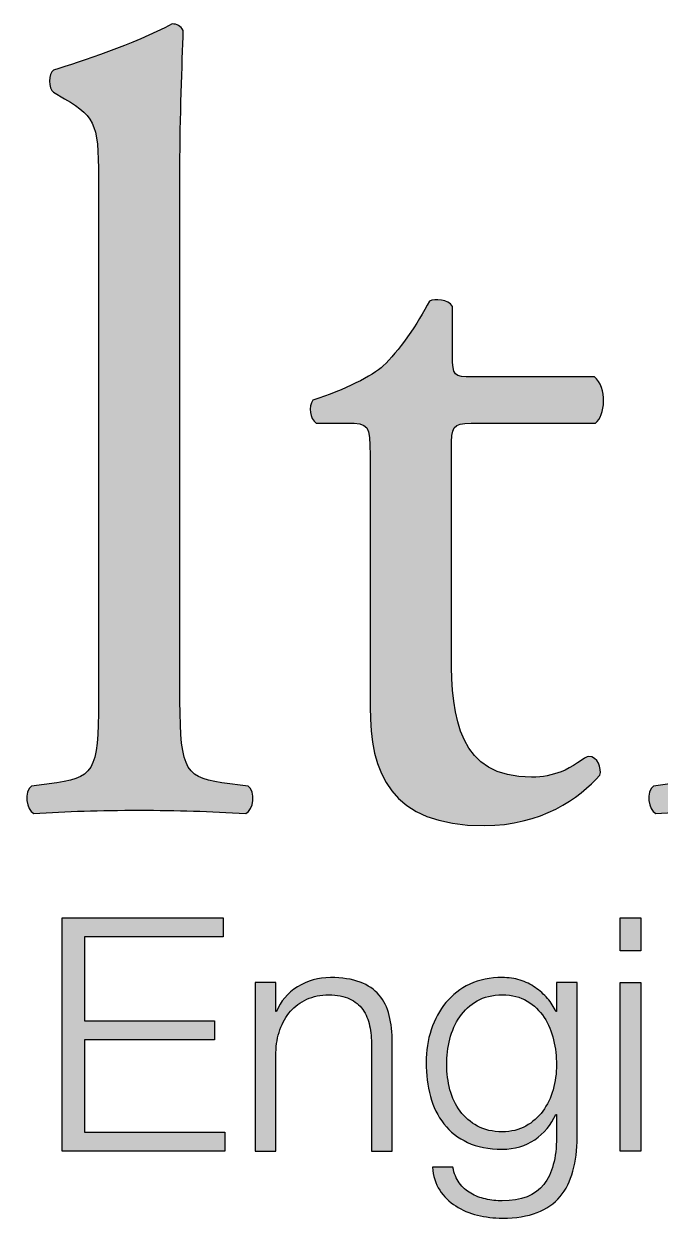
# Paper-space layout 'A2 (portrait)' of a CAD drawing. Extents: x 0 to 396, y 0 to 564.
# Drawn here: x 305.2 to 312.85, y 55.46 to 69.81 of the extents above; entities that cross this region are included whole.
import ezdxf
from ezdxf.enums import TextEntityAlignment as Align

# ---------------------------------------------------------------- set-up
doc = ezdxf.new("R2010")
doc.units = 0
doc.layers.get('0').update_dxf_attribs({"linetype": 'CONTINUOUS'})
doc.layers.get('Defpoints').update_dxf_attribs({"linetype": 'CONTINUOUS'})
doc.layers.add('JPP_Mask', color=7, linetype='CONTINUOUS')
doc.styles.add('JPP', font='arial.ttf')

# ---------------------------------------------------------------- blocks, each defined once
blk = doc.blocks.new('A2mask (portrait)')
at = {"true_color": 0x0081c6}
h = blk.add_hatch(color=142, dxfattribs=at)
edge = h.paths.add_edge_path()
edge.add_spline(control_points=[(307.074, 61.84), (307.074, 61.84), (307.074, 63.403), (307.074, 64.966)], knot_values=[15.5, 15.5, 15.5, 15.5, 16, 16, 16, 16], degree=3, periodic=0)
edge.add_spline(control_points=[(307.074, 64.966), (307.074, 66.529), (307.074, 68.093), (307.074, 68.093), (307.074, 68.675), (307.101, 69.336), (307.114, 69.732)], knot_values=[14, 14, 14, 14, 14.5, 14.5, 14.5, 15.5, 15.5, 15.5, 15.5], degree=3, periodic=0)
edge.add_spline(control_points=[(307.114, 69.732), (307.087, 69.785), (307.035, 69.811), (306.982, 69.811)], knot_values=[13, 13, 13, 13, 14, 14, 14, 14], degree=3, periodic=0)
edge.add_spline(control_points=[(306.982, 69.811), (306.506, 69.56), (305.885, 69.362), (305.554, 69.256)], knot_values=[12, 12, 12, 12, 13, 13, 13, 13], degree=3, periodic=0)
edge.add_spline(control_points=[(305.554, 69.256), (305.488, 69.216), (305.488, 69.032), (305.554, 68.991)], knot_values=[11, 11, 11, 11, 12, 12, 12, 12], degree=3, periodic=0)
edge.add_spline(control_points=[(305.554, 68.991), (305.554, 68.991), (305.686, 68.912), (305.686, 68.912), (306.083, 68.675), (306.096, 68.595), (306.096, 67.815)], knot_values=[9, 9, 9, 9, 10, 10, 10, 11, 11, 11, 11], degree=3, periodic=0)
edge.add_spline(control_points=[(306.096, 67.815), (306.096, 67.815), (306.096, 61.84), (306.096, 61.84), (306.096, 60.888), (306.083, 60.756), (305.594, 60.69)], knot_values=[7, 7, 7, 7, 8, 8, 8, 9, 9, 9, 9], degree=3, periodic=0)
edge.add_spline(control_points=[(305.594, 60.69), (305.594, 60.69), (305.29, 60.65), (305.29, 60.65), (305.197, 60.584), (305.224, 60.359), (305.316, 60.32)], knot_values=[5, 5, 5, 5, 6, 6, 6, 7, 7, 7, 7], degree=3, periodic=0)
edge.add_spline(control_points=[(305.316, 60.32), (305.712, 60.346), (306.109, 60.359), (306.585, 60.359)], knot_values=[4, 4, 4, 4, 5, 5, 5, 5], degree=3, periodic=0)
edge.add_spline(control_points=[(306.585, 60.359), (307.048, 60.359), (307.431, 60.346), (307.867, 60.32)], knot_values=[3, 3, 3, 3, 4, 4, 4, 4], degree=3, periodic=0)
edge.add_spline(control_points=[(307.867, 60.32), (307.96, 60.359), (307.987, 60.584), (307.894, 60.65)], knot_values=[2, 2, 2, 2, 3, 3, 3, 3], degree=3, periodic=0)
edge.add_spline(control_points=[(307.894, 60.65), (307.894, 60.65), (307.577, 60.69), (307.577, 60.69), (307.101, 60.756), (307.074, 60.888), (307.074, 61.84)], knot_values=[0, 0, 0, 0, 1, 1, 1, 2, 2, 2, 2], degree=3, periodic=0)
h = blk.add_hatch(color=142, dxfattribs=at)
edge = h.paths.add_edge_path()
edge.add_spline(control_points=[(310.339, 62.223), (310.339, 62.223), (310.339, 64.695), (310.339, 64.695), (310.339, 64.973), (310.353, 65.012), (310.577, 65.012)], knot_values=[0, 0, 0, 0, 1, 1, 1, 2, 2, 2, 2], degree=3, periodic=0)
edge.add_spline(control_points=[(310.577, 65.012), (310.577, 65.012), (310.951, 65.012), (311.324, 65.012)], knot_values=[19.5, 19.5, 19.5, 19.5, 20, 20, 20, 20], degree=3, periodic=0)
edge.add_spline(control_points=[(311.324, 65.012), (311.698, 65.012), (312.071, 65.012), (312.071, 65.012), (312.19, 65.092), (312.217, 65.449), (312.058, 65.568)], knot_values=[18, 18, 18, 18, 18.5, 18.5, 18.5, 19.5, 19.5, 19.5, 19.5], degree=3, periodic=0)
edge.add_spline(control_points=[(312.058, 65.568), (312.058, 65.568), (310.59, 65.568), (310.59, 65.568), (310.366, 65.568), (310.353, 65.581), (310.353, 65.819)], knot_values=[16, 16, 16, 16, 17, 17, 17, 18, 18, 18, 18], degree=3, periodic=0)
edge.add_spline(control_points=[(310.353, 65.819), (310.353, 65.819), (310.353, 66.414), (310.353, 66.414), (310.299, 66.506), (310.141, 66.506), (310.075, 66.48)], knot_values=[14, 14, 14, 14, 15, 15, 15, 16, 16, 16, 16], degree=3, periodic=0)
edge.add_spline(control_points=[(310.075, 66.48), (309.942, 66.216), (309.691, 65.859), (309.52, 65.7)], knot_values=[13, 13, 13, 13, 14, 14, 14, 14], degree=3, periodic=0)
edge.add_spline(control_points=[(309.52, 65.7), (309.387, 65.581), (309.057, 65.409), (308.673, 65.29)], knot_values=[12, 12, 12, 12, 13, 13, 13, 13], degree=3, periodic=0)
edge.add_spline(control_points=[(308.673, 65.29), (308.62, 65.211), (308.634, 65.065), (308.713, 65.012)], knot_values=[11, 11, 11, 11, 12, 12, 12, 12], degree=3, periodic=0)
edge.add_spline(control_points=[(308.713, 65.012), (308.713, 65.012), (309.083, 65.012), (309.083, 65.012), (309.348, 65.012), (309.361, 64.986), (309.361, 64.629)], knot_values=[9, 9, 9, 9, 10, 10, 10, 11, 11, 11, 11], degree=3, periodic=0)
edge.add_spline(control_points=[(309.361, 64.629), (309.361, 64.629), (309.361, 61.602), (309.361, 61.602), (309.361, 60.809), (309.599, 60.174), (310.736, 60.174)], knot_values=[7, 7, 7, 7, 8, 8, 8, 9, 9, 9, 9], degree=3, periodic=0)
edge.add_spline(control_points=[(310.736, 60.174), (311.41, 60.174), (311.886, 60.504), (312.124, 60.782)], knot_values=[6, 6, 6, 6, 7, 7, 7, 7], degree=3, periodic=0)
edge.add_spline(control_points=[(312.124, 60.782), (312.151, 60.861), (312.097, 61.007), (311.992, 61.007)], knot_values=[5, 5, 5, 5, 6, 6, 6, 6], degree=3, periodic=0)
edge.add_spline(control_points=[(311.992, 61.007), (311.952, 61.007), (311.78, 60.861), (311.661, 60.822)], knot_values=[4, 4, 4, 4, 5, 5, 5, 5], degree=3, periodic=0)
edge.add_spline(control_points=[(311.661, 60.822), (311.556, 60.782), (311.436, 60.756), (311.304, 60.756)], knot_values=[3, 3, 3, 3, 4, 4, 4, 4], degree=3, periodic=0)
edge.add_spline(control_points=[(311.304, 60.756), (310.432, 60.756), (310.339, 61.456), (310.339, 62.223)], knot_values=[2, 2, 2, 2, 3, 3, 3, 3], degree=3, periodic=0)
h = blk.add_hatch(color=142, dxfattribs=at)
edge = h.paths.add_edge_path()
edge.add_spline(control_points=[(314.529, 61.84), (314.529, 61.84), (314.529, 64.219), (314.529, 64.219), (314.529, 64.761), (314.556, 65.396), (314.583, 65.859)], knot_values=[5, 5, 5, 5, 6, 6, 6, 7, 7, 7, 7], degree=3, periodic=0)
edge.add_spline(control_points=[(314.583, 65.859), (314.569, 65.911), (314.517, 65.938), (314.45, 65.938)], knot_values=[4, 4, 4, 4, 5, 5, 5, 5], degree=3, periodic=0)
edge.add_spline(control_points=[(314.45, 65.938), (314.146, 65.74), (313.392, 65.396), (313.089, 65.29)], knot_values=[3, 3, 3, 3, 4, 4, 4, 4], degree=3, periodic=0)
edge.add_spline(control_points=[(313.089, 65.29), (313.023, 65.25), (313.023, 65.105), (313.075, 65.052)], knot_values=[2, 2, 2, 2, 3, 3, 3, 3], degree=3, periodic=0)
edge.add_spline(control_points=[(313.075, 65.052), (313.075, 65.052), (313.194, 64.973), (313.194, 64.973), (313.551, 64.735), (313.551, 64.669), (313.551, 64.153)], knot_values=[0, 0, 0, 0, 1, 1, 1, 2, 2, 2, 2], degree=3, periodic=0)
edge.add_spline(control_points=[(313.551, 64.153), (313.551, 64.153), (313.551, 63.575), (313.551, 62.996)], knot_values=[15.5, 15.5, 15.5, 15.5, 16, 16, 16, 16], degree=3, periodic=0)
edge.add_spline(control_points=[(313.551, 62.996), (313.551, 62.418), (313.551, 61.84), (313.551, 61.84), (313.551, 60.888), (313.538, 60.756), (313.049, 60.69)], knot_values=[14, 14, 14, 14, 14.5, 14.5, 14.5, 15.5, 15.5, 15.5, 15.5], degree=3, periodic=0)
edge.add_spline(control_points=[(313.049, 60.69), (313.049, 60.69), (312.771, 60.65), (312.771, 60.65), (312.678, 60.584), (312.705, 60.359), (312.798, 60.32)], knot_values=[12, 12, 12, 12, 13, 13, 13, 14, 14, 14, 14], degree=3, periodic=0)
edge.add_spline(control_points=[(312.798, 60.32), (313.168, 60.346), (313.565, 60.359), (314.041, 60.359)], knot_values=[11, 11, 11, 11, 12, 12, 12, 12], degree=3, periodic=0)
edge.add_spline(control_points=[(314.041, 60.359), (314.503, 60.359), (314.887, 60.346), (315.283, 60.32)], knot_values=[10, 10, 10, 10, 11, 11, 11, 11], degree=3, periodic=0)
edge.add_spline(control_points=[(315.283, 60.32), (315.375, 60.359), (315.402, 60.584), (315.309, 60.65)], knot_values=[9, 9, 9, 9, 10, 10, 10, 10], degree=3, periodic=0)
edge.add_spline(control_points=[(315.309, 60.65), (315.309, 60.65), (315.032, 60.69), (315.032, 60.69), (314.556, 60.756), (314.529, 60.888), (314.529, 61.84)], knot_values=[7, 7, 7, 7, 8, 8, 8, 9, 9, 9, 9], degree=3, periodic=0)
at = {"true_color": 0x004a91}
for points in [[(307.489, 57.826), (305.925, 57.826), (305.925, 58.839), (307.595, 58.839), (307.595, 59.067), (305.658, 59.067), (305.658, 56.262), (307.615, 56.262), (307.615, 56.489), (305.925, 56.489), (305.925, 57.598), (307.489, 57.598)], [(312.617, 59.067), (312.369, 59.067), (312.369, 58.67), (312.617, 58.67)], [(312.617, 58.289), (312.369, 58.289), (312.369, 56.262), (312.617, 56.262)]]:
    blk.add_hatch(color=154, dxfattribs=at).paths.add_polyline_path(points)
h = blk.add_hatch(color=154, dxfattribs=at)
edge = h.paths.add_edge_path()
edge.add_spline(control_points=[(309.469, 58.138), (309.412, 58.205), (309.335, 58.256), (309.24, 58.293)], knot_values=[5, 5, 5, 5, 6, 6, 6, 6], degree=3, periodic=0)
edge.add_spline(control_points=[(309.24, 58.293), (309.144, 58.33), (309.026, 58.348), (308.884, 58.348)], knot_values=[4, 4, 4, 4, 5, 5, 5, 5], degree=3, periodic=0)
edge.add_spline(control_points=[(308.884, 58.348), (308.74, 58.348), (308.608, 58.311), (308.487, 58.236)], knot_values=[3, 3, 3, 3, 4, 4, 4, 4], degree=3, periodic=0)
edge.add_spline(control_points=[(308.487, 58.236), (308.367, 58.161), (308.283, 58.063), (308.236, 57.939)], knot_values=[2, 2, 2, 2, 3, 3, 3, 3], degree=3, periodic=0)
edge.add_spline(control_points=[(308.236, 57.939), (308.236, 57.939), (308.228, 57.939), (308.228, 57.939)], knot_values=[1.00001, 1.00001, 1.00001, 1.00001, 2, 2, 2, 2], degree=3, periodic=0)
edge.add_spline(control_points=[(308.228, 57.939), (308.228, 57.939), (308.228, 58.027), (308.228, 58.114)], knot_values=[0.5, 0.5, 0.5, 0.5, 1, 1, 1, 1], degree=3, periodic=0)
edge.add_spline(control_points=[(308.228, 58.114), (308.228, 58.202), (308.228, 58.289), (308.228, 58.289), (308.228, 58.289), (308.212, 58.289), (308.189, 58.289)], knot_values=[22.749965, 22.749965, 22.749965, 22.749965, 23.249965, 23.249965, 23.249965, 23.5, 23.5, 23.5, 23.5], degree=3, periodic=0)
edge.add_spline(control_points=[(308.189, 58.289), (308.166, 58.289), (308.135, 58.289), (308.104, 58.289)], knot_values=[22.49997, 22.49997, 22.49997, 22.49997, 22.749965, 22.749965, 22.749965, 22.749965], degree=3, periodic=0)
edge.add_spline(control_points=[(308.104, 58.289), (308.089, 58.289), (308.073, 58.289), (308.059, 58.289)], knot_values=[22.374972, 22.374972, 22.374972, 22.374972, 22.49997, 22.49997, 22.49997, 22.49997], degree=3, periodic=0)
edge.add_spline(control_points=[(308.059, 58.289), (308.044, 58.289), (308.031, 58.289), (308.019, 58.289)], knot_values=[22.249975, 22.249975, 22.249975, 22.249975, 22.374972, 22.374972, 22.374972, 22.374972], degree=3, periodic=0)
edge.add_spline(control_points=[(308.019, 58.289), (308.013, 58.289), (308.008, 58.289), (308.003, 58.289)], knot_values=[22.187476, 22.187476, 22.187476, 22.187476, 22.249975, 22.249975, 22.249975, 22.249975], degree=3, periodic=0)
edge.add_spline(control_points=[(308.003, 58.289), (307.998, 58.289), (307.994, 58.289), (307.991, 58.289)], knot_values=[22.124977, 22.124977, 22.124977, 22.124977, 22.187476, 22.187476, 22.187476, 22.187476], degree=3, periodic=0)
edge.add_spline(control_points=[(307.98, 58.289), (307.98, 58.289), (307.98, 58.289), (307.98, 58.289), (307.98, 58.289), (307.98, 58.289), (307.98, 58.289)], knot_values=[21.99998, 21.99998, 21.99998, 21.99998, 22.001425, 22.001425, 22.001425, 22.001445, 22.001445, 22.001445, 22.001445], degree=3, periodic=0)
edge.add_spline(control_points=[(307.98, 58.289), (307.98, 58.289), (307.98, 57.782), (307.98, 57.275)], knot_values=[21.49999, 21.49999, 21.49999, 21.49999, 21.99998, 21.99998, 21.99998, 21.99998], degree=3, periodic=0)
edge.add_spline(control_points=[(307.98, 57.275), (307.98, 56.769), (307.98, 56.262), (307.98, 56.262), (307.98, 56.262), (307.98, 56.262), (307.98, 56.262)], knot_values=[20.999023, 20.999023, 20.999023, 20.999023, 21.499013, 21.499013, 21.499013, 21.49999, 21.49999, 21.49999, 21.49999], degree=3, periodic=0)
edge.add_spline(control_points=[(307.986, 56.262), (307.988, 56.262), (307.989, 56.262), (307.991, 56.262)], knot_values=[20.875003, 20.875003, 20.875003, 20.875003, 20.906252, 20.906252, 20.906252, 20.906252], degree=3, periodic=0)
edge.add_spline(control_points=[(307.991, 56.262), (307.994, 56.262), (307.998, 56.262), (308.003, 56.262)], knot_values=[20.812504, 20.812504, 20.812504, 20.812504, 20.875003, 20.875003, 20.875003, 20.875003], degree=3, periodic=0)
edge.add_spline(control_points=[(308.003, 56.262), (308.008, 56.262), (308.013, 56.262), (308.019, 56.262)], knot_values=[20.750005, 20.750005, 20.750005, 20.750005, 20.812504, 20.812504, 20.812504, 20.812504], degree=3, periodic=0)
edge.add_spline(control_points=[(308.019, 56.262), (308.031, 56.262), (308.044, 56.262), (308.059, 56.262)], knot_values=[20.625007, 20.625007, 20.625007, 20.625007, 20.750005, 20.750005, 20.750005, 20.750005], degree=3, periodic=0)
edge.add_spline(control_points=[(308.059, 56.262), (308.073, 56.262), (308.089, 56.262), (308.104, 56.262)], knot_values=[20.50001, 20.50001, 20.50001, 20.50001, 20.625008, 20.625008, 20.625008, 20.625008], degree=3, periodic=0)
edge.add_spline(control_points=[(308.104, 56.262), (308.135, 56.262), (308.166, 56.262), (308.189, 56.262)], knot_values=[20.250015, 20.250015, 20.250015, 20.250015, 20.50001, 20.50001, 20.50001, 20.50001], degree=3, periodic=0)
edge.add_spline(control_points=[(308.189, 56.262), (308.212, 56.262), (308.228, 56.262), (308.228, 56.262), (308.228, 56.262), (308.228, 56.262), (308.228, 56.262)], knot_values=[19.999654, 19.999654, 19.999654, 19.999654, 20.249669, 20.249669, 20.249669, 20.250015, 20.250015, 20.250015, 20.250015], degree=3, periodic=0)
edge.add_spline(control_points=[(308.228, 56.269), (308.228, 56.271), (308.228, 56.273), (308.228, 56.275)], knot_values=[19.937521, 19.937521, 19.937521, 19.937521, 19.953146, 19.953146, 19.953146, 19.953146], degree=3, periodic=0)
edge.add_spline(control_points=[(308.228, 56.275), (308.228, 56.279), (308.228, 56.285), (308.228, 56.291)], knot_values=[19.906272, 19.906272, 19.906272, 19.906272, 19.937521, 19.937521, 19.937521, 19.937521], degree=3, periodic=0)
edge.add_spline(control_points=[(308.228, 56.291), (308.228, 56.297), (308.228, 56.304), (308.228, 56.313)], knot_values=[19.875023, 19.875023, 19.875023, 19.875023, 19.906272, 19.906272, 19.906272, 19.906272], degree=3, periodic=0)
edge.add_spline(control_points=[(308.228, 56.313), (308.228, 56.329), (308.228, 56.348), (308.228, 56.371)], knot_values=[19.812524, 19.812524, 19.812524, 19.812524, 19.875023, 19.875023, 19.875023, 19.875023], degree=3, periodic=0)
edge.add_spline(control_points=[(308.228, 56.371), (308.228, 56.393), (308.228, 56.419), (308.228, 56.446)], knot_values=[19.750025, 19.750025, 19.750025, 19.750025, 19.812524, 19.812524, 19.812524, 19.812524], degree=3, periodic=0)
edge.add_spline(control_points=[(308.228, 56.446), (308.228, 56.502), (308.228, 56.567), (308.228, 56.636)], knot_values=[19.625028, 19.625028, 19.625028, 19.625028, 19.750025, 19.750025, 19.750025, 19.750025], degree=3, periodic=0)
edge.add_spline(control_points=[(308.228, 56.636), (308.228, 56.705), (308.228, 56.779), (308.228, 56.853)], knot_values=[19.50003, 19.50003, 19.50003, 19.50003, 19.625028, 19.625028, 19.625028, 19.625028], degree=3, periodic=0)
edge.add_spline(control_points=[(308.228, 56.853), (308.228, 57.001), (308.228, 57.149), (308.228, 57.26)], knot_values=[19.250035, 19.250035, 19.250035, 19.250035, 19.50003, 19.50003, 19.50003, 19.50003], degree=3, periodic=0)
edge.add_spline(control_points=[(308.228, 57.26), (308.228, 57.371), (308.228, 57.444), (308.228, 57.444), (308.23, 57.544), (308.247, 57.636), (308.277, 57.721)], knot_values=[18, 18, 18, 18, 18.250035, 18.250035, 18.250035, 19.250035, 19.250035, 19.250035, 19.250035], degree=3, periodic=0)
edge.add_spline(control_points=[(308.277, 57.721), (308.307, 57.806), (308.349, 57.88), (308.403, 57.942)], knot_values=[17, 17, 17, 17, 18, 18, 18, 18], degree=3, periodic=0)
edge.add_spline(control_points=[(308.403, 57.942), (308.456, 58.003), (308.522, 58.051), (308.599, 58.087)], knot_values=[16, 16, 16, 16, 17, 17, 17, 17], degree=3, periodic=0)
edge.add_spline(control_points=[(308.599, 58.087), (308.676, 58.122), (308.765, 58.14), (308.864, 58.14), (308.964, 58.14), (309.047, 58.124), (309.114, 58.093)], knot_values=[14, 14, 14, 14, 15, 15, 15, 16, 16, 16, 16], degree=3, periodic=0)
edge.add_spline(control_points=[(309.114, 58.093), (309.181, 58.061), (309.234, 58.018), (309.273, 57.963)], knot_values=[13, 13, 13, 13, 14, 14, 14, 14], degree=3, periodic=0)
edge.add_spline(control_points=[(309.273, 57.963), (309.312, 57.908), (309.34, 57.843), (309.355, 57.768)], knot_values=[12, 12, 12, 12, 13, 13, 13, 13], degree=3, periodic=0)
edge.add_spline(control_points=[(309.355, 57.768), (309.371, 57.694), (309.379, 57.613), (309.379, 57.527)], knot_values=[11, 11, 11, 11, 12, 12, 12, 12], degree=3, periodic=0)
edge.add_spline(control_points=[(309.379, 57.527), (309.379, 57.527), (309.379, 56.262), (309.379, 56.262), (309.379, 56.262), (309.441, 56.262), (309.503, 56.262)], knot_values=[9.5, 9.5, 9.5, 9.5, 10.5, 10.5, 10.5, 11, 11, 11, 11], degree=3, periodic=0)
edge.add_spline(control_points=[(309.503, 56.262), (309.565, 56.262), (309.627, 56.262), (309.627, 56.262), (309.627, 56.262), (309.627, 56.588), (309.627, 56.914)], knot_values=[8.5, 8.5, 8.5, 8.5, 9, 9, 9, 9.5, 9.5, 9.5, 9.5], degree=3, periodic=0)
edge.add_spline(control_points=[(309.627, 56.914), (309.627, 57.24), (309.627, 57.566), (309.627, 57.566), (309.627, 57.687), (309.615, 57.795), (309.591, 57.892)], knot_values=[7, 7, 7, 7, 7.5, 7.5, 7.5, 8.5, 8.5, 8.5, 8.5], degree=3, periodic=0)
edge.add_spline(control_points=[(309.591, 57.892), (309.568, 57.989), (309.527, 58.071), (309.469, 58.138)], knot_values=[6, 6, 6, 6, 7, 7, 7, 7], degree=3, periodic=0)
h = blk.add_hatch(color=154, dxfattribs=at)
edge = h.paths.add_edge_path()
edge.add_spline(control_points=[(311.851, 56.427), (311.851, 56.427), (311.851, 58.289), (311.851, 58.289), (311.851, 58.289), (311.789, 58.289), (311.727, 58.289)], knot_values=[32.5, 32.5, 32.5, 32.5, 33.5, 33.5, 33.5, 34, 34, 34, 34], degree=3, periodic=0)
edge.add_spline(control_points=[(311.727, 58.289), (311.665, 58.289), (311.603, 58.289), (311.603, 58.289), (311.603, 58.289), (311.603, 58.202), (311.603, 58.114)], knot_values=[31.5, 31.5, 31.5, 31.5, 32, 32, 32, 32.5, 32.5, 32.5, 32.5], degree=3, periodic=0)
edge.add_spline(control_points=[(311.603, 58.114), (311.603, 58.027), (311.603, 57.939), (311.603, 57.939), (311.603, 57.939), (311.603, 57.939), (311.603, 57.939)], knot_values=[30.99999, 30.99999, 30.99999, 30.99999, 31.249995, 31.249995, 31.249995, 31.5, 31.5, 31.5, 31.5], degree=3, periodic=0)
edge.add_spline(control_points=[(311.603, 57.939), (311.603, 57.939), (311.595, 57.939), (311.595, 57.939)], knot_values=[30.00001, 30.00001, 30.00001, 30.00001, 30.99999, 30.99999, 30.99999, 30.99999], degree=3, periodic=0)
edge.add_spline(control_points=[(311.595, 57.939), (311.572, 57.995), (311.538, 58.047), (311.495, 58.097)], knot_values=[29, 29, 29, 29, 30, 30, 30, 30], degree=3, periodic=0)
edge.add_spline(control_points=[(311.495, 58.097), (311.452, 58.146), (311.403, 58.19), (311.348, 58.228)], knot_values=[28, 28, 28, 28, 29, 29, 29, 29], degree=3, periodic=0)
edge.add_spline(control_points=[(311.348, 58.228), (311.293, 58.266), (311.232, 58.296), (311.165, 58.317), (311.098, 58.338), (311.027, 58.348), (310.951, 58.348)], knot_values=[26, 26, 26, 26, 27, 27, 27, 28, 28, 28, 28], degree=3, periodic=0)
edge.add_spline(control_points=[(310.951, 58.348), (310.804, 58.348), (310.674, 58.321), (310.56, 58.268)], knot_values=[25, 25, 25, 25, 26, 26, 26, 26], degree=3, periodic=0)
edge.add_spline(control_points=[(310.56, 58.268), (310.446, 58.214), (310.35, 58.14), (310.273, 58.048)], knot_values=[24, 24, 24, 24, 25, 25, 25, 25], degree=3, periodic=0)
edge.add_spline(control_points=[(310.273, 58.048), (310.196, 57.954), (310.137, 57.846), (310.096, 57.721), (310.055, 57.597), (310.035, 57.465), (310.035, 57.327)], knot_values=[22, 22, 22, 22, 23, 23, 23, 24, 24, 24, 24], degree=3, periodic=0)
edge.add_spline(control_points=[(310.035, 57.327), (310.035, 57.182), (310.052, 57.047), (310.086, 56.92)], knot_values=[21, 21, 21, 21, 22, 22, 22, 22], degree=3, periodic=0)
edge.add_spline(control_points=[(310.086, 56.92), (310.12, 56.793), (310.175, 56.682), (310.249, 56.588)], knot_values=[20, 20, 20, 20, 21, 21, 21, 21], degree=3, periodic=0)
edge.add_spline(control_points=[(310.249, 56.588), (310.324, 56.494), (310.419, 56.42), (310.534, 56.366)], knot_values=[19, 19, 19, 19, 20, 20, 20, 20], degree=3, periodic=0)
edge.add_spline(control_points=[(310.534, 56.366), (310.649, 56.312), (310.788, 56.285), (310.951, 56.285)], knot_values=[18, 18, 18, 18, 19, 19, 19, 19], degree=3, periodic=0)
edge.add_spline(control_points=[(310.951, 56.285), (311.1, 56.285), (311.23, 56.323), (311.342, 56.399)], knot_values=[17, 17, 17, 17, 18, 18, 18, 18], degree=3, periodic=0)
edge.add_spline(control_points=[(311.342, 56.399), (311.453, 56.475), (311.538, 56.576), (311.595, 56.702)], knot_values=[16, 16, 16, 16, 17, 17, 17, 17], degree=3, periodic=0)
edge.add_spline(control_points=[(311.595, 56.702), (311.595, 56.702), (311.603, 56.702), (311.603, 56.702)], knot_values=[15.00001, 15.00001, 15.00001, 15.00001, 16, 16, 16, 16], degree=3, periodic=0)
edge.add_spline(control_points=[(311.603, 56.702), (311.603, 56.702), (311.603, 56.633), (311.603, 56.564)], knot_values=[14.5, 14.5, 14.5, 14.5, 15, 15, 15, 15], degree=3, periodic=0)
edge.add_spline(control_points=[(311.603, 56.564), (311.603, 56.495), (311.603, 56.427), (311.603, 56.427), (311.603, 56.181), (311.552, 55.992), (311.45, 55.861), (311.348, 55.73), (311.181, 55.664), (310.951, 55.664)], knot_values=[12, 12, 12, 12, 12.5, 12.5, 12.5, 13.5, 13.5, 13.5, 14.5, 14.5, 14.5, 14.5], degree=3, periodic=0)
edge.add_spline(control_points=[(310.951, 55.664), (310.883, 55.664), (310.816, 55.672), (310.75, 55.686)], knot_values=[11, 11, 11, 11, 12, 12, 12, 12], degree=3, periodic=0)
edge.add_spline(control_points=[(310.75, 55.686), (310.685, 55.7), (310.625, 55.723), (310.572, 55.755)], knot_values=[10, 10, 10, 10, 11, 11, 11, 11], degree=3, periodic=0)
edge.add_spline(control_points=[(310.572, 55.755), (310.518, 55.786), (310.472, 55.827), (310.434, 55.879), (310.396, 55.93), (310.371, 55.993), (310.358, 56.069)], knot_values=[8, 8, 8, 8, 9, 9, 9, 10, 10, 10, 10], degree=3, periodic=0)
edge.add_spline(control_points=[(310.358, 56.069), (310.358, 56.069), (310.11, 56.069), (310.11, 56.069), (310.118, 55.962), (310.147, 55.869), (310.198, 55.792), (310.249, 55.715), (310.314, 55.651), (310.391, 55.602)], knot_values=[5, 5, 5, 5, 6, 6, 6, 7, 7, 7, 8, 8, 8, 8], degree=3, periodic=0)
edge.add_spline(control_points=[(310.391, 55.602), (310.468, 55.552), (310.555, 55.515), (310.652, 55.492), (310.749, 55.468), (310.849, 55.456), (310.951, 55.456)], knot_values=[3, 3, 3, 3, 4, 4, 4, 5, 5, 5, 5], degree=3, periodic=0)
edge.add_spline(control_points=[(310.951, 55.456), (311.116, 55.456), (311.255, 55.478), (311.369, 55.523)], knot_values=[2, 2, 2, 2, 3, 3, 3, 3], degree=3, periodic=0)
edge.add_spline(control_points=[(311.369, 55.523), (311.483, 55.567), (311.576, 55.632), (311.646, 55.715), (311.717, 55.799), (311.769, 55.901), (311.801, 56.022)], knot_values=[0, 0, 0, 0, 1, 1, 1, 2, 2, 2, 2], degree=3, periodic=0)
edge.add_spline(control_points=[(311.801, 56.022), (311.834, 56.143), (311.851, 56.277), (311.851, 56.427)], knot_values=[34, 34, 34, 34, 35, 35, 35, 35], degree=3, periodic=0)
edge = h.paths.add_edge_path(flags=16)
edge.add_spline(control_points=[(311.603, 57.299), (311.603, 57.197), (311.589, 57.097), (311.562, 57)], knot_values=[2, 2, 2, 2, 3, 3, 3, 3], degree=3, periodic=0)
edge.add_spline(control_points=[(311.562, 57), (311.534, 56.903), (311.493, 56.818), (311.438, 56.743)], knot_values=[1, 1, 1, 1, 2, 2, 2, 2], degree=3, periodic=0)
edge.add_spline(control_points=[(311.438, 56.743), (311.383, 56.668), (311.315, 56.608), (311.234, 56.562)], knot_values=[0, 0, 0, 0, 1, 1, 1, 1], degree=3, periodic=0)
edge.add_spline(control_points=[(311.234, 56.562), (311.153, 56.516), (311.058, 56.494), (310.951, 56.494)], knot_values=[15, 15, 15, 15, 16, 16, 16, 16], degree=3, periodic=0)
edge.add_spline(control_points=[(310.951, 56.494), (310.835, 56.494), (310.736, 56.516), (310.652, 56.562), (310.568, 56.608), (310.499, 56.668), (310.444, 56.743), (310.389, 56.818), (310.348, 56.903), (310.322, 57)], knot_values=[12, 12, 12, 12, 13, 13, 13, 14, 14, 14, 15, 15, 15, 15], degree=3, periodic=0)
edge.add_spline(control_points=[(310.322, 57), (310.296, 57.097), (310.283, 57.197), (310.283, 57.299)], knot_values=[11, 11, 11, 11, 12, 12, 12, 12], degree=3, periodic=0)
edge.add_spline(control_points=[(310.283, 57.299), (310.283, 57.404), (310.295, 57.507), (310.32, 57.608)], knot_values=[10, 10, 10, 10, 11, 11, 11, 11], degree=3, periodic=0)
edge.add_spline(control_points=[(310.32, 57.608), (310.345, 57.708), (310.385, 57.798), (310.44, 57.877)], knot_values=[9, 9, 9, 9, 10, 10, 10, 10], degree=3, periodic=0)
edge.add_spline(control_points=[(310.44, 57.877), (310.495, 57.955), (310.565, 58.019), (310.648, 58.067), (310.732, 58.116), (310.833, 58.14), (310.951, 58.14), (311.069, 58.14), (311.169, 58.115), (311.251, 58.065)], knot_values=[6, 6, 6, 6, 7, 7, 7, 8, 8, 8, 9, 9, 9, 9], degree=3, periodic=0)
edge.add_spline(control_points=[(311.251, 58.065), (311.334, 58.016), (311.401, 57.95), (311.454, 57.869)], knot_values=[5, 5, 5, 5, 6, 6, 6, 6], degree=3, periodic=0)
edge.add_spline(control_points=[(311.454, 57.869), (311.506, 57.788), (311.544, 57.697), (311.568, 57.598)], knot_values=[4, 4, 4, 4, 5, 5, 5, 5], degree=3, periodic=0)
edge.add_spline(control_points=[(311.568, 57.598), (311.591, 57.498), (311.603, 57.399), (311.603, 57.299)], knot_values=[3, 3, 3, 3, 4, 4, 4, 4], degree=3, periodic=0)
at = {"layer": 'Defpoints', "color": 154, "true_color": 0x004a91}
for points in [[(307.595, 59.067), (307.595, 58.839), (305.925, 58.839), (305.925, 57.826), (307.489, 57.826), (307.489, 57.598), (305.925, 57.598), (305.925, 56.489), (307.615, 56.489), (307.615, 56.262), (305.658, 56.262), (305.658, 59.067), (307.595, 59.067)], [(312.617, 59.067), (312.617, 58.67), (312.369, 58.67), (312.369, 59.067), (312.617, 59.067)], [(312.617, 58.289), (312.617, 56.262), (312.369, 56.262), (312.369, 58.289), (312.617, 58.289)]]:
    blk.add_lwpolyline(points, dxfattribs=at)
at = {"layer": 'Defpoints', "color": 142, "true_color": 0x0081c6}
for points, knots in [([(307.074, 61.84), (307.074, 60.888), (307.101, 60.756), (307.577, 60.69), (307.577, 60.69), (307.894, 60.65), (307.894, 60.65), (307.987, 60.584), (307.96, 60.359), (307.867, 60.32), (307.431, 60.346), (307.048, 60.359), (306.585, 60.359), (306.109, 60.359), (305.712, 60.346), (305.316, 60.32), (305.224, 60.359), (305.197, 60.584), (305.29, 60.65), (305.29, 60.65), (305.594, 60.69), (305.594, 60.69), (306.083, 60.756), (306.096, 60.888), (306.096, 61.84), (306.096, 61.84), (306.096, 67.815), (306.096, 67.815), (306.096, 68.595), (306.083, 68.675), (305.686, 68.912), (305.686, 68.912), (305.554, 68.991), (305.554, 68.991), (305.488, 69.032), (305.488, 69.216), (305.554, 69.256), (305.885, 69.362), (306.506, 69.56), (306.982, 69.811), (307.035, 69.811), (307.087, 69.785), (307.114, 69.732), (307.101, 69.336), (307.074, 68.675), (307.074, 68.093), (307.074, 68.093), (307.074, 61.84), (307.074, 61.84)], [0, 0, 0, 0, 1, 1, 1, 2, 2, 2, 3, 3, 3, 4, 4, 4, 5, 5, 5, 6, 6, 6, 7, 7, 7, 8, 8, 8, 9, 9, 9, 10, 10, 10, 11, 11, 11, 12, 12, 12, 13, 13, 13, 14, 14, 14, 15, 15, 15, 16, 16, 16, 16]), ([(310.577, 65.012), (310.353, 65.012), (310.339, 64.973), (310.339, 64.695), (310.339, 64.695), (310.339, 62.223), (310.339, 62.223), (310.339, 61.456), (310.432, 60.756), (311.304, 60.756), (311.436, 60.756), (311.556, 60.782), (311.661, 60.822), (311.78, 60.861), (311.952, 61.007), (311.992, 61.007), (312.097, 61.007), (312.151, 60.861), (312.124, 60.782), (311.886, 60.504), (311.41, 60.174), (310.736, 60.174), (309.599, 60.174), (309.361, 60.809), (309.361, 61.602), (309.361, 61.602), (309.361, 64.629), (309.361, 64.629), (309.361, 64.986), (309.348, 65.012), (309.083, 65.012), (309.083, 65.012), (308.713, 65.012), (308.713, 65.012), (308.634, 65.065), (308.62, 65.211), (308.673, 65.29), (309.057, 65.409), (309.387, 65.581), (309.52, 65.7), (309.691, 65.859), (309.942, 66.216), (310.075, 66.48), (310.141, 66.506), (310.299, 66.506), (310.353, 66.414), (310.353, 66.414), (310.353, 65.819), (310.353, 65.819), (310.353, 65.581), (310.366, 65.568), (310.59, 65.568), (310.59, 65.568), (312.058, 65.568), (312.058, 65.568), (312.217, 65.449), (312.19, 65.092), (312.071, 65.012), (312.071, 65.012), (310.577, 65.012), (310.577, 65.012)], [0, 0, 0, 0, 1, 1, 1, 2, 2, 2, 3, 3, 3, 4, 4, 4, 5, 5, 5, 6, 6, 6, 7, 7, 7, 8, 8, 8, 9, 9, 9, 10, 10, 10, 11, 11, 11, 12, 12, 12, 13, 13, 13, 14, 14, 14, 15, 15, 15, 16, 16, 16, 17, 17, 17, 18, 18, 18, 19, 19, 19, 20, 20, 20, 20]), ([(313.551, 64.153), (313.551, 64.669), (313.551, 64.735), (313.194, 64.973), (313.194, 64.973), (313.075, 65.052), (313.075, 65.052), (313.023, 65.105), (313.023, 65.25), (313.089, 65.29), (313.392, 65.396), (314.146, 65.74), (314.45, 65.938), (314.517, 65.938), (314.569, 65.911), (314.583, 65.859), (314.556, 65.396), (314.529, 64.761), (314.529, 64.219), (314.529, 64.219), (314.529, 61.84), (314.529, 61.84), (314.529, 60.888), (314.556, 60.756), (315.032, 60.69), (315.032, 60.69), (315.309, 60.65), (315.309, 60.65), (315.402, 60.584), (315.375, 60.359), (315.283, 60.32), (314.887, 60.346), (314.503, 60.359), (314.041, 60.359), (313.565, 60.359), (313.168, 60.346), (312.798, 60.32), (312.705, 60.359), (312.678, 60.584), (312.771, 60.65), (312.771, 60.65), (313.049, 60.69), (313.049, 60.69), (313.538, 60.756), (313.551, 60.888), (313.551, 61.84), (313.551, 61.84), (313.551, 64.153), (313.551, 64.153)], [0, 0, 0, 0, 1, 1, 1, 2, 2, 2, 3, 3, 3, 4, 4, 4, 5, 5, 5, 6, 6, 6, 7, 7, 7, 8, 8, 8, 9, 9, 9, 10, 10, 10, 11, 11, 11, 12, 12, 12, 13, 13, 13, 14, 14, 14, 15, 15, 15, 16, 16, 16, 16])]:
    blk.add_open_spline(points, degree=3, knots=knots, dxfattribs=at)
at = {"layer": 'Defpoints', "color": 154, "true_color": 0x004a91}
for points, knots in [([(308.228, 58.289), (308.228, 58.289), (308.228, 57.939), (308.228, 57.939), (308.228, 57.939), (308.236, 57.939), (308.236, 57.939), (308.283, 58.063), (308.367, 58.161), (308.487, 58.236), (308.608, 58.311), (308.74, 58.348), (308.884, 58.348), (309.026, 58.348), (309.144, 58.33), (309.24, 58.293), (309.335, 58.256), (309.412, 58.205), (309.469, 58.138), (309.527, 58.071), (309.568, 57.989), (309.591, 57.892), (309.615, 57.795), (309.627, 57.687), (309.627, 57.566), (309.627, 57.566), (309.627, 56.262), (309.627, 56.262), (309.627, 56.262), (309.379, 56.262), (309.379, 56.262), (309.379, 56.262), (309.379, 57.527), (309.379, 57.527), (309.379, 57.613), (309.371, 57.694), (309.355, 57.768), (309.34, 57.843), (309.312, 57.908), (309.273, 57.963), (309.234, 58.018), (309.181, 58.061), (309.114, 58.093), (309.047, 58.124), (308.964, 58.14), (308.864, 58.14), (308.765, 58.14), (308.676, 58.122), (308.599, 58.087), (308.522, 58.051), (308.456, 58.003), (308.403, 57.942), (308.349, 57.88), (308.307, 57.806), (308.277, 57.721), (308.247, 57.636), (308.23, 57.544), (308.228, 57.444), (308.228, 57.444), (308.228, 56.262), (308.228, 56.262), (308.228, 56.262), (307.98, 56.262), (307.98, 56.262), (307.98, 56.262), (307.98, 58.289), (307.98, 58.289), (307.98, 58.289), (308.228, 58.289), (308.228, 58.289)], [0, 0, 0, 0, 1, 1, 1, 2, 2, 2, 3, 3, 3, 4, 4, 4, 5, 5, 5, 6, 6, 6, 7, 7, 7, 8, 8, 8, 9, 9, 9, 10, 10, 10, 11, 11, 11, 12, 12, 12, 13, 13, 13, 14, 14, 14, 15, 15, 15, 16, 16, 16, 17, 17, 17, 18, 18, 18, 19, 19, 19, 20, 20, 20, 21, 21, 21, 22, 22, 22, 23, 23, 23, 23]), ([(311.801, 56.022), (311.769, 55.901), (311.717, 55.799), (311.646, 55.715), (311.576, 55.632), (311.483, 55.567), (311.369, 55.523), (311.255, 55.478), (311.116, 55.456), (310.951, 55.456), (310.849, 55.456), (310.749, 55.468), (310.652, 55.492), (310.555, 55.515), (310.468, 55.552), (310.391, 55.602), (310.314, 55.651), (310.249, 55.715), (310.198, 55.792), (310.147, 55.869), (310.118, 55.962), (310.11, 56.069), (310.11, 56.069), (310.358, 56.069), (310.358, 56.069), (310.371, 55.993), (310.396, 55.93), (310.434, 55.879), (310.472, 55.827), (310.518, 55.786), (310.572, 55.755), (310.625, 55.723), (310.685, 55.7), (310.75, 55.686), (310.816, 55.672), (310.883, 55.664), (310.951, 55.664), (311.181, 55.664), (311.348, 55.73), (311.45, 55.861), (311.552, 55.992), (311.603, 56.181), (311.603, 56.427), (311.603, 56.427), (311.603, 56.702), (311.603, 56.702), (311.603, 56.702), (311.595, 56.702), (311.595, 56.702), (311.538, 56.576), (311.453, 56.475), (311.342, 56.399), (311.23, 56.323), (311.1, 56.285), (310.951, 56.285), (310.788, 56.285), (310.649, 56.312), (310.534, 56.366), (310.419, 56.42), (310.324, 56.494), (310.249, 56.588), (310.175, 56.682), (310.12, 56.793), (310.086, 56.92), (310.052, 57.047), (310.035, 57.182), (310.035, 57.327), (310.035, 57.465), (310.055, 57.597), (310.096, 57.721), (310.137, 57.846), (310.196, 57.954), (310.273, 58.048), (310.35, 58.14), (310.446, 58.214), (310.56, 58.268), (310.674, 58.321), (310.804, 58.348), (310.951, 58.348), (311.027, 58.348), (311.098, 58.338), (311.165, 58.317), (311.232, 58.296), (311.293, 58.266), (311.348, 58.228), (311.403, 58.19), (311.452, 58.146), (311.495, 58.097), (311.538, 58.047), (311.572, 57.995), (311.595, 57.939), (311.595, 57.939), (311.603, 57.939), (311.603, 57.939), (311.603, 57.939), (311.603, 58.289), (311.603, 58.289), (311.603, 58.289), (311.851, 58.289), (311.851, 58.289), (311.851, 58.289), (311.851, 56.427), (311.851, 56.427), (311.851, 56.277), (311.834, 56.143), (311.801, 56.022)], [0, 0, 0, 0, 1, 1, 1, 2, 2, 2, 3, 3, 3, 4, 4, 4, 5, 5, 5, 6, 6, 6, 7, 7, 7, 8, 8, 8, 9, 9, 9, 10, 10, 10, 11, 11, 11, 12, 12, 12, 13, 13, 13, 14, 14, 14, 15, 15, 15, 16, 16, 16, 17, 17, 17, 18, 18, 18, 19, 19, 19, 20, 20, 20, 21, 21, 21, 22, 22, 22, 23, 23, 23, 24, 24, 24, 25, 25, 25, 26, 26, 26, 27, 27, 27, 28, 28, 28, 29, 29, 29, 30, 30, 30, 31, 31, 31, 32, 32, 32, 33, 33, 33, 34, 34, 34, 35, 35, 35, 35]), ([(311.234, 56.562), (311.315, 56.608), (311.383, 56.668), (311.438, 56.743), (311.493, 56.818), (311.534, 56.903), (311.562, 57), (311.589, 57.097), (311.603, 57.197), (311.603, 57.299), (311.603, 57.399), (311.591, 57.498), (311.568, 57.598), (311.544, 57.697), (311.506, 57.788), (311.454, 57.869), (311.401, 57.95), (311.334, 58.016), (311.251, 58.065), (311.169, 58.115), (311.069, 58.14), (310.951, 58.14), (310.833, 58.14), (310.732, 58.116), (310.648, 58.067), (310.565, 58.019), (310.495, 57.955), (310.44, 57.877), (310.385, 57.798), (310.345, 57.708), (310.32, 57.608), (310.295, 57.507), (310.283, 57.404), (310.283, 57.299), (310.283, 57.197), (310.296, 57.097), (310.322, 57), (310.348, 56.903), (310.389, 56.818), (310.444, 56.743), (310.499, 56.668), (310.568, 56.608), (310.652, 56.562), (310.736, 56.516), (310.835, 56.494), (310.951, 56.494), (311.058, 56.494), (311.153, 56.516), (311.234, 56.562)], [0, 0, 0, 0, 1, 1, 1, 2, 2, 2, 3, 3, 3, 4, 4, 4, 5, 5, 5, 6, 6, 6, 7, 7, 7, 8, 8, 8, 9, 9, 9, 10, 10, 10, 11, 11, 11, 12, 12, 12, 13, 13, 13, 14, 14, 14, 15, 15, 15, 16, 16, 16, 16])]:
    blk.add_open_spline(points, degree=3, knots=knots, dxfattribs=at)
at = {"color": 7, "style": 'JPP'}
for tag, p in [('Client', (348.6, 80.5)), ('Project1', (348.6, 63)), ('Project2', (348.6, 57.75)), ('Project3', (348.6, 52.5)), ('Title1', (348.6, 40.25)), ('Title2', (348.6, 35)), ('Title3', (348.6, 29.75)), ('Status', (273, 5.25))]:
    blk.add_attdef(tag, text='', height=2.5, dxfattribs=at).set_placement(p, align=Align.MIDDLE_LEFT)
at = {"color": 2, "style": 'JPP'}
for tag, p in [('Scale', (292.25, 17.5)), ('Checked', (355.25, 17.5)), ('Drawn', (323.75, 17.5)), ('Date', (386.75, 17.5))]:
    blk.add_attdef(tag, text='', height=1.4, dxfattribs=at).set_placement(p, align=Align.MIDDLE_CENTER)
at = {"color": 6, "style": 'JPP'}
for tag, p in [('Ref', (336, 5.25)), ('DrgNo.', (365.4, 5.25))]:
    blk.add_attdef(tag, text='', height=2.8, dxfattribs=at).set_placement(p, align=Align.MIDDLE_LEFT)
blk.add_attdef('Rev', text='', height=2.8, dxfattribs=at).set_placement((389.392, 5.25), align=Align.MIDDLE_CENTER)

psp = doc.layouts.new('A2 (portrait)')

# ---------------------------------------------------------------- block references
at = {"layer": 'JPP_Mask'}
psp.add_blockref('A2mask (portrait)', (0, 0), dxfattribs=at)

doc.saveas('drawing.dxf')
